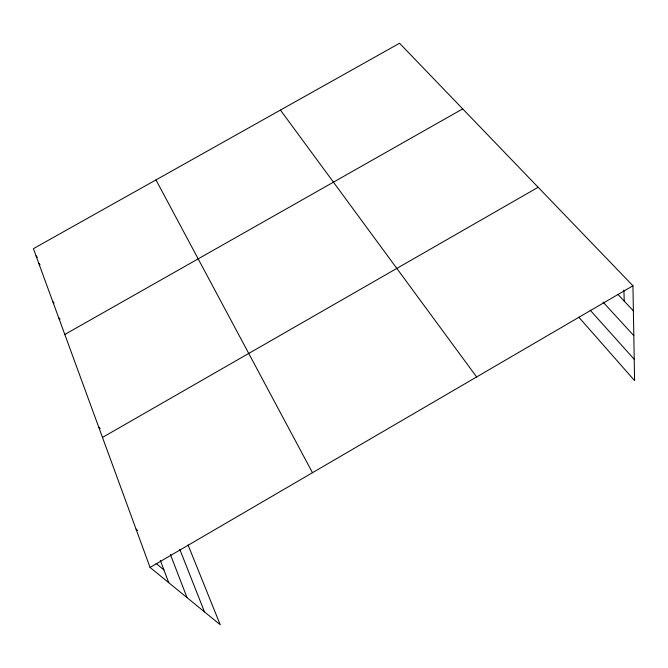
<?xml version="1.0" encoding="UTF-8"?>
<svg xmlns="http://www.w3.org/2000/svg" width="668" height="668" viewBox="0 0 668 668"><rect width="100%" height="100%" fill="white"/><g stroke="black" fill="none" stroke-linecap="round" stroke-linejoin="round"><path stroke-width="1" d="M150.075 567.449L632.938 285.77L399.547 43.261L33.4 248.663L150.075 567.449L220.231 624.739L188.075 544.979M102.488 437.423L538.141 187.274M64.804 334.476L462.699 108.884M156.162 563.475L163.919 569.954M136.047 529.123L137.6 530.467M98.755 427.219L100.217 428.681M618.034 294.53L633.381 310.879M603.012 302.053L633.815 335.653M590.028 310.01L634.224 359.3M58.684 317.734L60.053 319.262M52.747 301.527L54.116 303.072M578.73 317.1L634.6 380.635L632.938 285.77M38.719 263.192L40.063 264.762M36.039 255.869L37.375 257.447M280.443 110.078L476.626 376.961M155.97 179.909L312.482 472.71M179.775 549.313L204.508 611.896M170.357 554.415L187.04 597.626M160.32 560.369L168.703 582.655M623.895 290.046L624.238 301.143"/></g></svg>
